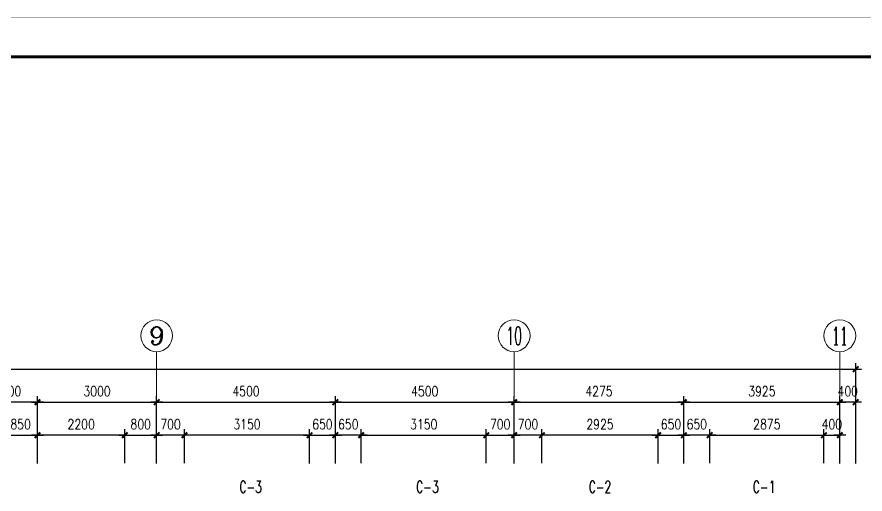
# Model space of a CAD drawing. Extents: x -357449 to -117302, y 127569 to 244935.
# Drawn here: x -281788 to -260435, y 232871 to 244884 of the extents above; entities that cross this region are included whole.
import ezdxf
from ezdxf.enums import TextEntityAlignment as Align

# ---------------------------------------------------------------- set-up
doc = ezdxf.new("R2010")
doc.units = 0
doc.header["$MEASUREMENT"] = 0
doc.layers.get('0').update_dxf_attribs({"linetype": 'CONTINUOUS'})
doc.layers.get('DEFPOINTS').update_dxf_attribs({"linetype": 'CONTINUOUS'})
doc.layers.add('AXIS', color=3, linetype='CONTINUOUS', lineweight=9)
for name, color, linetype in [('F', 31, 'CONTINUOUS'), ('WINDOW', 4, 'CONTINUOUS'), ('WINDOWS', 4, 'CONTINUOUS')]:
    doc.layers.add(name, color=color, linetype=linetype)
doc.styles.add('COMPLEX', font='COMPLEX.shx')
doc.styles.add('DIM_FONT', font='SIMPLEX.shx', dxfattribs={"width": 0.8})
doc.styles.add('FS', font='txt.shx', dxfattribs={"width": 0.66, "height": 150, "bigfont": 'fs.shx'})
doc.dimstyles.new('DIMN-200', dxfattribs={"dimtxt": 300, "dimasz": 1, "dimexe": 250, "dimexo": 0, "dimgap": 150, "dimtad": 1, "dimdec": 0, "dimdsep": 46, "dimtxsty": 'DIM_FONT', "dimblk": '_DIMX', "dimcen": 2.5, "dimclrd": 256, "dimclre": 256, "dimclrt": 4, "dimadec": 0, "dimazin": 0, "dimtfac": 1, "dimtdec": 0, "dimtix": 1, "dimtmove": 2, "dimatfit": 3, "dimldrblk": '_DIMX', "dimfxl": 0, "dimtolj": 1, "dimtzin": 0, "dimarcsym": 0})
doc.dimstyles.get("Standard").update_dxf_attribs({"dimtxt": 375, "dimasz": 1, "dimexe": 150, "dimexo": 0, "dimgap": 200, "dimtad": 1, "dimdec": 0, "dimzin": 0, "dimdsep": 46, "dimtxsty": 'DIM_FONT', "dimblk1": '_DIMX', "dimblk2": '_DIMX', "dimsah": 1, "dimcen": 200, "dimclrd": 256, "dimclre": 256, "dimclrt": 4, "dimadec": 0, "dimazin": 0, "dimtfac": 1, "dimtdec": 0, "dimtix": 1, "dimtmove": 2, "dimatfit": 3, "dimldrblk": '_DIMX', "dimfxl": 0, "dimtolj": 1, "dimtzin": 0, "dimarcsym": 0})

# ---------------------------------------------------------------- blocks, each defined once
blk = doc.blocks.new('_DIMX')
blk.add_line((-150, 0), (150, 0))
at = {"const_width": 50}
blk.add_lwpolyline([(-70, -70), (70, 70)], dxfattribs=at)
blk = doc.blocks.new('*D574')
at = {"linetype": 'ByBlock'}
for p, q in [((-300104, 234042), (-300104, 236559)), ((-300103, 236409), (-251005, 236409)), ((-251004, 234039), (-251004, 236559))]:
    blk.add_line(p, q, dxfattribs=at)
at = {"layer": 'DEFPOINTS', "color": 0, "linetype": 'ByBlock'}
for p in [(-251004, 236409), (-300104, 234042), (-251004, 234039)]:
    blk.add_point(p, dxfattribs=at)
at = {"linetype": 'ByBlock', "rotation": 180}
blk.add_blockref('_DIMX', (-300104, 236409), dxfattribs=at)
at = {"linetype": 'ByBlock'}
blk.add_blockref('_DIMX', (-251004, 236409), dxfattribs=at)
at = {"color": 4, "linetype": 'ByBlock', "insert": (-275554, 236684), "char_height": 250, "attachment_point": 5, "style": 'DIM_FONT'}
blk.add_mtext('\\A1;49100', dxfattribs=at)
blk = doc.blocks.new('*D576')
at = {"linetype": 'ByBlock'}
for p, q in [((-254679, 234042), (-254679, 234898)), ((-251804, 234042), (-251804, 234898)), ((-254678, 234748), (-251805, 234748))]:
    blk.add_line(p, q, dxfattribs=at)
at = {"layer": 'DEFPOINTS', "color": 0, "linetype": 'ByBlock'}
for p in [(-251804, 234748), (-254679, 234042), (-251804, 234042)]:
    blk.add_point(p, dxfattribs=at)
at = {"linetype": 'ByBlock', "rotation": 180}
blk.add_blockref('_DIMX', (-254679, 234748), dxfattribs=at)
at = {"linetype": 'ByBlock'}
blk.add_blockref('_DIMX', (-251804, 234748), dxfattribs=at)
at = {"color": 4, "linetype": 'ByBlock', "insert": (-253241, 235023), "char_height": 250, "attachment_point": 5, "style": 'DIM_FONT'}
blk.add_mtext('\\A1;2875', dxfattribs=at)
blk = doc.blocks.new('*D186')
at = {"linetype": 'ByBlock'}
for p, q in [((-264104, 234042), (-264104, 234898)), ((-263454, 234042), (-263454, 234898)), ((-264105, 234748), (-264106, 234748)), ((-263454, 234748), (-264104, 234748)), ((-263453, 234748), (-263452, 234748))]:
    blk.add_line(p, q, dxfattribs=at)
at = {"layer": 'DEFPOINTS', "color": 0, "linetype": 'ByBlock'}
for p in [(-264104, 234748), (-264104, 234042), (-263454, 234042)]:
    blk.add_point(p, dxfattribs=at)
at = {"linetype": 'ByBlock'}
blk.add_blockref('_DIMX', (-264104, 234748), dxfattribs=at)
at = {"linetype": 'ByBlock', "rotation": 180}
blk.add_blockref('_DIMX', (-263454, 234748), dxfattribs=at)
at = {"color": 4, "linetype": 'ByBlock', "insert": (-263779, 235023), "char_height": 250, "attachment_point": 5, "style": 'DIM_FONT'}
blk.add_mtext('\\A1;650', dxfattribs=at)
blk = doc.blocks.new('*D182')
at = {"linetype": 'ByBlock'}
for p, q in [((-263454, 234042), (-263454, 234898)), ((-260304, 234042), (-260304, 234898)), ((-263453, 234748), (-260305, 234748))]:
    blk.add_line(p, q, dxfattribs=at)
at = {"layer": 'DEFPOINTS', "color": 0, "linetype": 'ByBlock'}
for p in [(-260304, 234748), (-263454, 234042), (-260304, 234042)]:
    blk.add_point(p, dxfattribs=at)
at = {"linetype": 'ByBlock', "rotation": 180}
blk.add_blockref('_DIMX', (-263454, 234748), dxfattribs=at)
at = {"linetype": 'ByBlock'}
blk.add_blockref('_DIMX', (-260304, 234748), dxfattribs=at)
at = {"color": 4, "linetype": 'ByBlock', "insert": (-261879, 235023), "char_height": 250, "attachment_point": 5, "style": 'DIM_FONT'}
blk.add_mtext('\\A1;3150', dxfattribs=at)
blk = doc.blocks.new('*D184')
at = {"linetype": 'ByBlock'}
for p, q in [((-268604, 234042), (-268604, 234898)), ((-267904, 234042), (-267904, 234898)), ((-268605, 234748), (-268606, 234748)), ((-267904, 234748), (-268604, 234748)), ((-267903, 234748), (-267902, 234748))]:
    blk.add_line(p, q, dxfattribs=at)
at = {"layer": 'DEFPOINTS', "color": 0, "linetype": 'ByBlock'}
for p in [(-268604, 234748), (-268604, 234042), (-267904, 234042)]:
    blk.add_point(p, dxfattribs=at)
at = {"linetype": 'ByBlock'}
blk.add_blockref('_DIMX', (-268604, 234748), dxfattribs=at)
at = {"linetype": 'ByBlock', "rotation": 180}
blk.add_blockref('_DIMX', (-267904, 234748), dxfattribs=at)
at = {"color": 4, "linetype": 'ByBlock', "insert": (-268254, 235023), "char_height": 250, "attachment_point": 5, "style": 'DIM_FONT'}
blk.add_mtext('\\A1;700', dxfattribs=at)
blk = doc.blocks.new('*D1351')
at = {"linetype": 'ByBlock'}
for p, q in [((-281271, 233644), (-281271, 234503)), ((-279071, 233647), (-279071, 234503)), ((-279072, 234353), (-281270, 234353))]:
    blk.add_line(p, q, dxfattribs=at)
at = {"layer": 'DEFPOINTS', "color": 0, "linetype": 'ByBlock'}
for p in [(-281271, 234353), (-281271, 233644), (-279071, 233647)]:
    blk.add_point(p, dxfattribs=at)
at = {"linetype": 'ByBlock', "rotation": 180}
blk.add_blockref('_DIMX', (-281271, 234353), dxfattribs=at)
at = {"linetype": 'ByBlock'}
blk.add_blockref('_DIMX', (-279071, 234353), dxfattribs=at)
at = {"color": 4, "linetype": 'ByBlock', "insert": (-280171, 234628), "char_height": 250, "attachment_point": 5, "style": 'DIM_FONT'}
blk.add_mtext('\\A1;2200', dxfattribs=at)
blk = doc.blocks.new('*D181')
at = {"linetype": 'ByBlock'}
for p, q in [((-272454, 234039), (-272454, 234898)), ((-271604, 234039), (-271604, 234898)), ((-272453, 234748), (-271605, 234748))]:
    blk.add_line(p, q, dxfattribs=at)
at = {"layer": 'DEFPOINTS', "color": 0, "linetype": 'ByBlock'}
for p in [(-271604, 234748), (-272454, 234039), (-271604, 234039)]:
    blk.add_point(p, dxfattribs=at)
at = {"linetype": 'ByBlock', "rotation": 180}
blk.add_blockref('_DIMX', (-272454, 234748), dxfattribs=at)
at = {"linetype": 'ByBlock'}
blk.add_blockref('_DIMX', (-271604, 234748), dxfattribs=at)
at = {"color": 4, "linetype": 'ByBlock', "insert": (-272029, 235023), "char_height": 250, "attachment_point": 5, "style": 'DIM_FONT'}
blk.add_mtext('\\A1;850', dxfattribs=at)
blk = doc.blocks.new('*D1352')
at = {"linetype": 'ByBlock'}
for p, q in [((-279071, 233647), (-279071, 234503)), ((-278271, 233647), (-278271, 234503)), ((-279072, 234353), (-279073, 234353)), ((-279071, 234353), (-278271, 234353)), ((-278270, 234353), (-278269, 234353))]:
    blk.add_line(p, q, dxfattribs=at)
at = {"layer": 'DEFPOINTS', "color": 0, "linetype": 'ByBlock'}
for p in [(-278271, 234353), (-279071, 233647), (-278271, 233647)]:
    blk.add_point(p, dxfattribs=at)
at = {"linetype": 'ByBlock'}
blk.add_blockref('_DIMX', (-279071, 234353), dxfattribs=at)
at = {"linetype": 'ByBlock', "rotation": 180}
blk.add_blockref('_DIMX', (-278271, 234353), dxfattribs=at)
at = {"color": 4, "linetype": 'ByBlock', "insert": (-278671, 234628), "char_height": 250, "attachment_point": 5, "style": 'DIM_FONT'}
blk.add_mtext('\\A1;800', dxfattribs=at)
blk = doc.blocks.new('*D185')
at = {"linetype": 'ByBlock'}
for p, q in [((-264754, 234039), (-264754, 234898)), ((-264104, 234042), (-264104, 234898)), ((-264755, 234748), (-264756, 234748)), ((-264754, 234748), (-264104, 234748)), ((-264103, 234748), (-264102, 234748))]:
    blk.add_line(p, q, dxfattribs=at)
at = {"layer": 'DEFPOINTS', "color": 0, "linetype": 'ByBlock'}
for p in [(-264104, 234748), (-264754, 234039), (-264104, 234042)]:
    blk.add_point(p, dxfattribs=at)
at = {"linetype": 'ByBlock'}
blk.add_blockref('_DIMX', (-264754, 234748), dxfattribs=at)
at = {"linetype": 'ByBlock', "rotation": 180}
blk.add_blockref('_DIMX', (-264104, 234748), dxfattribs=at)
at = {"color": 4, "linetype": 'ByBlock', "insert": (-264429, 235023), "char_height": 250, "attachment_point": 5, "style": 'DIM_FONT'}
blk.add_mtext('\\A1;650', dxfattribs=at)
blk = doc.blocks.new('*D183')
at = {"linetype": 'ByBlock'}
for p, q in [((-267904, 234042), (-267904, 234898)), ((-264754, 234042), (-264754, 234898)), ((-264755, 234748), (-267903, 234748))]:
    blk.add_line(p, q, dxfattribs=at)
at = {"layer": 'DEFPOINTS', "color": 0, "linetype": 'ByBlock'}
for p in [(-267904, 234748), (-267904, 234042), (-264754, 234042)]:
    blk.add_point(p, dxfattribs=at)
at = {"linetype": 'ByBlock', "rotation": 180}
blk.add_blockref('_DIMX', (-267904, 234748), dxfattribs=at)
at = {"linetype": 'ByBlock'}
blk.add_blockref('_DIMX', (-264754, 234748), dxfattribs=at)
at = {"color": 4, "linetype": 'ByBlock', "insert": (-266329, 235023), "char_height": 250, "attachment_point": 5, "style": 'DIM_FONT'}
blk.add_mtext('\\A1;3150', dxfattribs=at)
blk = doc.blocks.new('*D188')
at = {"linetype": 'ByBlock'}
for p, q in [((-259604, 234042), (-259604, 234898)), ((-258904, 234042), (-258904, 234898)), ((-259605, 234748), (-259606, 234748)), ((-258904, 234748), (-259604, 234748)), ((-258903, 234748), (-258902, 234748))]:
    blk.add_line(p, q, dxfattribs=at)
at = {"layer": 'DEFPOINTS', "color": 0, "linetype": 'ByBlock'}
for p in [(-259604, 234748), (-259604, 234042), (-258904, 234042)]:
    blk.add_point(p, dxfattribs=at)
at = {"linetype": 'ByBlock'}
blk.add_blockref('_DIMX', (-259604, 234748), dxfattribs=at)
at = {"linetype": 'ByBlock', "rotation": 180}
blk.add_blockref('_DIMX', (-258904, 234748), dxfattribs=at)
at = {"color": 4, "linetype": 'ByBlock', "insert": (-259254, 235023), "char_height": 250, "attachment_point": 5, "style": 'DIM_FONT'}
blk.add_mtext('\\A1;700', dxfattribs=at)
blk = doc.blocks.new('*D187')
at = {"linetype": 'ByBlock'}
for p, q in [((-258904, 234042), (-258904, 234898)), ((-255979, 234042), (-255979, 234898)), ((-255980, 234748), (-258903, 234748))]:
    blk.add_line(p, q, dxfattribs=at)
at = {"layer": 'DEFPOINTS', "color": 0, "linetype": 'ByBlock'}
for p in [(-258904, 234748), (-258904, 234042), (-255979, 234042)]:
    blk.add_point(p, dxfattribs=at)
at = {"linetype": 'ByBlock', "rotation": 180}
blk.add_blockref('_DIMX', (-258904, 234748), dxfattribs=at)
at = {"linetype": 'ByBlock'}
blk.add_blockref('_DIMX', (-255979, 234748), dxfattribs=at)
at = {"color": 4, "linetype": 'ByBlock', "insert": (-257441, 235023), "char_height": 250, "attachment_point": 5, "style": 'DIM_FONT'}
blk.add_mtext('\\A1;2925', dxfattribs=at)
blk = doc.blocks.new('*D189')
at = {"linetype": 'ByBlock'}
for p, q in [((-260304, 234042), (-260304, 234898)), ((-259604, 234042), (-259604, 234898)), ((-260305, 234748), (-260306, 234748)), ((-260304, 234748), (-259604, 234748)), ((-259603, 234748), (-259602, 234748))]:
    blk.add_line(p, q, dxfattribs=at)
at = {"layer": 'DEFPOINTS', "color": 0, "linetype": 'ByBlock'}
for p in [(-259604, 234748), (-260304, 234042), (-259604, 234042)]:
    blk.add_point(p, dxfattribs=at)
at = {"linetype": 'ByBlock'}
blk.add_blockref('_DIMX', (-260304, 234748), dxfattribs=at)
at = {"linetype": 'ByBlock', "rotation": 180}
blk.add_blockref('_DIMX', (-259604, 234748), dxfattribs=at)
at = {"color": 4, "linetype": 'ByBlock', "insert": (-259954, 235023), "char_height": 250, "attachment_point": 5, "style": 'DIM_FONT'}
blk.add_mtext('\\A1;700', dxfattribs=at)
blk = doc.blocks.new('*D190')
at = {"linetype": 'ByBlock'}
for p, q in [((-255329, 234042), (-255329, 234898)), ((-254679, 234042), (-254679, 234898)), ((-255330, 234748), (-255331, 234748)), ((-254679, 234748), (-255329, 234748)), ((-254678, 234748), (-254677, 234748))]:
    blk.add_line(p, q, dxfattribs=at)
at = {"layer": 'DEFPOINTS', "color": 0, "linetype": 'ByBlock'}
for p in [(-255329, 234748), (-255329, 234042), (-254679, 234042)]:
    blk.add_point(p, dxfattribs=at)
at = {"linetype": 'ByBlock'}
blk.add_blockref('_DIMX', (-255329, 234748), dxfattribs=at)
at = {"linetype": 'ByBlock', "rotation": 180}
blk.add_blockref('_DIMX', (-254679, 234748), dxfattribs=at)
at = {"color": 4, "linetype": 'ByBlock', "insert": (-255004, 235023), "char_height": 250, "attachment_point": 5, "style": 'DIM_FONT'}
blk.add_mtext('\\A1;650', dxfattribs=at)
blk = doc.blocks.new('*D191')
at = {"linetype": 'ByBlock'}
for p, q in [((-255979, 234039), (-255979, 234898)), ((-255329, 234042), (-255329, 234898)), ((-255980, 234748), (-255981, 234748)), ((-255979, 234748), (-255329, 234748)), ((-255328, 234748), (-255327, 234748))]:
    blk.add_line(p, q, dxfattribs=at)
at = {"layer": 'DEFPOINTS', "color": 0, "linetype": 'ByBlock'}
for p in [(-255329, 234748), (-255979, 234039), (-255329, 234042)]:
    blk.add_point(p, dxfattribs=at)
at = {"linetype": 'ByBlock'}
blk.add_blockref('_DIMX', (-255979, 234748), dxfattribs=at)
at = {"linetype": 'ByBlock', "rotation": 180}
blk.add_blockref('_DIMX', (-255329, 234748), dxfattribs=at)
at = {"color": 4, "linetype": 'ByBlock', "insert": (-255654, 235023), "char_height": 250, "attachment_point": 5, "style": 'DIM_FONT'}
blk.add_mtext('\\A1;650', dxfattribs=at)
blk = doc.blocks.new('*D575')
at = {"linetype": 'ByBlock'}
for p, q in [((-251405, 235579), (-251406, 235579)), ((-251404, 234039), (-251404, 235729)), ((-251004, 235579), (-251404, 235579)), ((-251004, 234039), (-251004, 235729)), ((-251003, 235579), (-251002, 235579))]:
    blk.add_line(p, q, dxfattribs=at)
at = {"layer": 'DEFPOINTS', "color": 0, "linetype": 'ByBlock'}
for p in [(-251404, 235579), (-251404, 234039), (-251004, 234039)]:
    blk.add_point(p, dxfattribs=at)
at = {"linetype": 'ByBlock'}
blk.add_blockref('_DIMX', (-251404, 235579), dxfattribs=at)
at = {"linetype": 'ByBlock', "rotation": 180}
blk.add_blockref('_DIMX', (-251004, 235579), dxfattribs=at)
at = {"color": 4, "linetype": 'ByBlock', "insert": (-251204, 235854), "char_height": 250, "attachment_point": 5, "style": 'DIM_FONT'}
blk.add_mtext('\\A1;400', dxfattribs=at)
blk = doc.blocks.new('*D577')
at = {"linetype": 'ByBlock'}
for p, q in [((-251804, 234042), (-251804, 234898)), ((-251404, 234039), (-251404, 234898)), ((-251805, 234748), (-251806, 234748)), ((-251804, 234748), (-251404, 234748)), ((-251403, 234748), (-251402, 234748))]:
    blk.add_line(p, q, dxfattribs=at)
at = {"layer": 'DEFPOINTS', "color": 0, "linetype": 'ByBlock'}
for p in [(-251404, 234748), (-251804, 234042), (-251404, 234039)]:
    blk.add_point(p, dxfattribs=at)
at = {"linetype": 'ByBlock'}
blk.add_blockref('_DIMX', (-251804, 234748), dxfattribs=at)
at = {"linetype": 'ByBlock', "rotation": 180}
blk.add_blockref('_DIMX', (-251404, 234748), dxfattribs=at)
at = {"color": 4, "linetype": 'ByBlock', "insert": (-251604, 235023), "char_height": 250, "attachment_point": 5, "style": 'DIM_FONT'}
blk.add_mtext('\\A1;400', dxfattribs=at)
blk = doc.blocks.new('*D625')
at = {"linetype": 'ByBlock'}
for p, q in [((-271604, 234039), (-271604, 235730)), ((-271603, 235580), (-268605, 235580)), ((-268604, 234039), (-268604, 235730))]:
    blk.add_line(p, q, dxfattribs=at)
at = {"layer": 'DEFPOINTS', "color": 0, "linetype": 'ByBlock'}
for p in [(-268604, 235580), (-271604, 234039), (-268604, 234039)]:
    blk.add_point(p, dxfattribs=at)
at = {"linetype": 'ByBlock', "rotation": 180}
blk.add_blockref('_DIMX', (-271604, 235580), dxfattribs=at)
at = {"linetype": 'ByBlock'}
blk.add_blockref('_DIMX', (-268604, 235580), dxfattribs=at)
at = {"color": 4, "linetype": 'ByBlock', "insert": (-270104, 235855), "char_height": 250, "attachment_point": 5, "style": 'DIM_FONT'}
blk.add_mtext('\\A1;3000', dxfattribs=at)
blk = doc.blocks.new('*D627')
at = {"linetype": 'ByBlock'}
for p, q in [((-264104, 234039), (-264104, 235730)), ((-264103, 235580), (-259605, 235580)), ((-259604, 234039), (-259604, 235730))]:
    blk.add_line(p, q, dxfattribs=at)
at = {"layer": 'DEFPOINTS', "color": 0, "linetype": 'ByBlock'}
for p in [(-259604, 235580), (-264104, 234039), (-259604, 234039)]:
    blk.add_point(p, dxfattribs=at)
at = {"linetype": 'ByBlock', "rotation": 180}
blk.add_blockref('_DIMX', (-264104, 235580), dxfattribs=at)
at = {"linetype": 'ByBlock'}
blk.add_blockref('_DIMX', (-259604, 235580), dxfattribs=at)
at = {"color": 4, "linetype": 'ByBlock', "insert": (-261854, 235855), "char_height": 250, "attachment_point": 5, "style": 'DIM_FONT'}
blk.add_mtext('\\A1;4500', dxfattribs=at)
blk = doc.blocks.new('*D628')
at = {"linetype": 'ByBlock'}
for p, q in [((-268604, 234042), (-268604, 235730)), ((-268603, 235580), (-264105, 235580)), ((-264104, 234042), (-264104, 235730))]:
    blk.add_line(p, q, dxfattribs=at)
at = {"layer": 'DEFPOINTS', "color": 0, "linetype": 'ByBlock'}
for p in [(-264104, 235580), (-268604, 234042), (-264104, 234042)]:
    blk.add_point(p, dxfattribs=at)
at = {"linetype": 'ByBlock', "rotation": 180}
blk.add_blockref('_DIMX', (-268604, 235580), dxfattribs=at)
at = {"linetype": 'ByBlock'}
blk.add_blockref('_DIMX', (-264104, 235580), dxfattribs=at)
at = {"color": 4, "linetype": 'ByBlock', "insert": (-266354, 235855), "char_height": 250, "attachment_point": 5, "style": 'DIM_FONT'}
blk.add_mtext('\\A1;4500', dxfattribs=at)
blk = doc.blocks.new('*D629')
at = {"linetype": 'ByBlock'}
for p, q in [((-255329, 234039), (-255329, 235730)), ((-255328, 235580), (-251405, 235580)), ((-251404, 234039), (-251404, 235730))]:
    blk.add_line(p, q, dxfattribs=at)
at = {"layer": 'DEFPOINTS', "color": 0, "linetype": 'ByBlock'}
for p in [(-251404, 235580), (-255329, 234039), (-251404, 234039)]:
    blk.add_point(p, dxfattribs=at)
at = {"linetype": 'ByBlock', "rotation": 180}
blk.add_blockref('_DIMX', (-255329, 235580), dxfattribs=at)
at = {"linetype": 'ByBlock'}
blk.add_blockref('_DIMX', (-251404, 235580), dxfattribs=at)
at = {"color": 4, "linetype": 'ByBlock', "insert": (-253366, 235855), "char_height": 250, "attachment_point": 5, "style": 'DIM_FONT'}
blk.add_mtext('\\A1;3925', dxfattribs=at)
blk = doc.blocks.new('*D630')
at = {"linetype": 'ByBlock'}
for p, q in [((-259604, 234042), (-259604, 235730)), ((-259603, 235580), (-255330, 235580)), ((-255329, 234042), (-255329, 235730))]:
    blk.add_line(p, q, dxfattribs=at)
at = {"layer": 'DEFPOINTS', "color": 0, "linetype": 'ByBlock'}
for p in [(-255329, 235580), (-259604, 234042), (-255329, 234042)]:
    blk.add_point(p, dxfattribs=at)
at = {"linetype": 'ByBlock', "rotation": 180}
blk.add_blockref('_DIMX', (-259604, 235580), dxfattribs=at)
at = {"linetype": 'ByBlock'}
blk.add_blockref('_DIMX', (-255329, 235580), dxfattribs=at)
at = {"color": 4, "linetype": 'ByBlock', "insert": (-257466, 235855), "char_height": 250, "attachment_point": 5, "style": 'DIM_FONT'}
blk.add_mtext('\\A1;4275', dxfattribs=at)
blk = doc.blocks.new('*D725')
at = {"linetype": 'ByBlock'}
for p, q in [((-273104, 234042), (-273104, 235730)), ((-271605, 235580), (-273103, 235580)), ((-271604, 234039), (-271604, 235730))]:
    blk.add_line(p, q, dxfattribs=at)
at = {"layer": 'DEFPOINTS', "color": 0, "linetype": 'ByBlock'}
for p in [(-273104, 235580), (-273104, 234042), (-271604, 234039)]:
    blk.add_point(p, dxfattribs=at)
at = {"linetype": 'ByBlock', "rotation": 180}
blk.add_blockref('_DIMX', (-273104, 235580), dxfattribs=at)
at = {"linetype": 'ByBlock'}
blk.add_blockref('_DIMX', (-271604, 235580), dxfattribs=at)
at = {"color": 4, "linetype": 'ByBlock', "insert": (-272354, 235855), "char_height": 250, "attachment_point": 5, "style": 'DIM_FONT'}
blk.add_mtext('\\A1;1500', dxfattribs=at)

msp = doc.modelspace()

# ---------------------------------------------------------------- linework, layer by layer
for points, const_width in [([(-238544.99, 160779.75), (-357444.99, 160779.75), (-357444.99, 244879.75), (-238544.99, 244879.75)], 8), ([(-239544.99, 243879.75), (-239544.99, 161779.75), (-354944.99, 161779.75), (-354944.99, 243879.75)], 80)]:
    msp.add_lwpolyline(points, close=True, dxfattribs=dict(const_width=const_width))
at = {"layer": 'AXIS'}
for p, q in [((-278270.51, 236456.04), (-278270.51, 233643.81)), ((-269270.51, 236456.04), (-269270.51, 233643.81)), ((-261070.51, 236456.04), (-261070.51, 233643.81))]:
    msp.add_line(p, q, dxfattribs=at)
for centre in [(-278270.51, 236856.04), (-269270.51, 236856.04), (-261070.51, 236856.04)]:
    msp.add_circle(centre, 400, dxfattribs=at)

# ---------------------------------------------------------------- texts
at = {"layer": 'AXIS', "style": 'COMPLEX'}
for tag, width, p, p2 in [('9', 1.339286, (-278470.51, 236632.04), (-278070.51, 236632.04)), ('10', 0.646552, (-269470.51, 236632.04), (-269070.51, 236632.04)), ('11', 0.78125, (-261270.51, 236632.04), (-260870.51, 236632.04))]:
    msp.add_attdef(tag, text='', height=448, dxfattribs=dict(at, width=width)).set_placement(p, p2, align=Align.FIT)
at = {"layer": 'F', "style": 'FS', "width": 0.66}
for s, p in [('C-3', (-276186.62, 232900.46)), ('C-3', (-271736.62, 232900.46)), ('C-2', (-267392.26, 232900.46)), ('C-1', (-263260.39, 232900.46))]:
    msp.add_text(s, height=300, dxfattribs=at).set_placement(p)

# ---------------------------------------------------------------- dimensions: what is measured, and where the dimension line sits
at = {"layer": 'AXIS'}
for base, p1, p2, dimstyle, override, picture, middle in [((-260670.51, 236013.52), (-309770.51, 233647.03), (-260670.51, 233643.81), 'Standard', {"dimtxt": 250, "dimgap": 150, "dimblk": '_DIMX'}, '*D574', (-285220.51, 236288.52)), ((-273770.51, 234353.08), (-274420.51, 233643.81), (-273770.51, 233647.03), 'DIMN-200', {"dimtxt": 250, "dimexe": 150, "dimzin": 0, "dimblk1": '_DIMX', "dimblk2": '_DIMX', "dimsah": 1, "dimcen": 200}, '*D185', (-274095.51, 234628.08)), ((-264995.51, 234353.08), (-265645.51, 233643.81), (-264995.51, 233647.03), 'DIMN-200', {"dimtxt": 250, "dimexe": 150, "dimzin": 0, "dimblk1": '_DIMX', "dimblk2": '_DIMX', "dimsah": 1, "dimcen": 200}, '*D191', (-265320.51, 234628.08))]:
    dim = msp.add_linear_dim(base=base, p1=p1, p2=p2, angle=180, dimstyle=dimstyle, override=override, dxfattribs=at)
    dim.commit()
    dim.dimension.update_dxf_attribs({"geometry": picture, "text_midpoint": middle, "insert": (-9666.64, -395.33)})
for base, p1, p2, dimstyle, override, picture, middle in [((-278270.51, 235184.22), (-281270.51, 233643.81), (-278270.51, 233643.81), 'DIMN-200', {"dimtxt": 250, "dimexe": 150, "dimzin": 0, "dimblk1": '_DIMX', "dimblk2": '_DIMX', "dimsah": 1, "dimcen": 200}, '*D625', (-279770.51, 235459.22)), ((-269270.51, 235184.22), (-273770.51, 233643.81), (-269270.51, 233643.81), 'DIMN-200', {"dimtxt": 250, "dimexe": 150, "dimzin": 0, "dimblk1": '_DIMX', "dimblk2": '_DIMX', "dimsah": 1, "dimcen": 200}, '*D627', (-271520.51, 235459.22)), ((-261070.51, 235184.22), (-264995.51, 233643.81), (-261070.51, 233643.81), 'DIMN-200', {"dimtxt": 250, "dimexe": 150, "dimzin": 0, "dimblk1": '_DIMX', "dimblk2": '_DIMX', "dimsah": 1, "dimcen": 200}, '*D629', (-263033.01, 235459.22)), ((-281270.51, 234353.08), (-282120.51, 233643.81), (-281270.51, 233643.81), 'Standard', {"dimtxt": 250, "dimgap": 150, "dimblk": '_DIMX'}, '*D181', (-281695.51, 234628.08)), ((-273770.51, 234353.08), (-273120.51, 233647.03), (-273770.51, 233647.03), 'DIMN-200', {"dimtxt": 250, "dimexe": 150, "dimzin": 0, "dimblk1": '_DIMX', "dimblk2": '_DIMX', "dimsah": 1, "dimcen": 200}, '*D186', (-273445.51, 234628.08)), ((-264995.51, 234353.08), (-264345.51, 233647.03), (-264995.51, 233647.03), 'DIMN-200', {"dimtxt": 250, "dimexe": 150, "dimzin": 0, "dimblk1": '_DIMX', "dimblk2": '_DIMX', "dimsah": 1, "dimcen": 200}, '*D190', (-264670.51, 234628.08))]:
    dim = msp.add_linear_dim(base=base, p1=p1, p2=p2, dimstyle=dimstyle, override=override, dxfattribs=at)
    dim.commit()
    dim.dimension.update_dxf_attribs({"geometry": picture, "text_midpoint": middle, "insert": (-9666.64, -395.33)})
dim = msp.add_linear_dim(base=(-281270.51, 234353.08), p1=(-279070.51, 233647.03), p2=(-281270.51, 233643.81), dimstyle='DIMN-200', override={"dimtxt": 250, "dimexe": 150, "dimzin": 0, "dimblk1": '_DIMX', "dimblk2": '_DIMX', "dimsah": 1, "dimcen": 200}, dxfattribs=at)
dim.commit()
dim.dimension.update_dxf_attribs({"geometry": '*D1351', "text_midpoint": (-280170.51, 234628.08)})
dim = msp.add_aligned_dim(p1=(-279070.51, 233647.03), p2=(-278270.51, 233647.03), distance=706.05, dimstyle='DIMN-200', override={"dimtxt": 250, "dimexe": 150, "dimzin": 0, "dimblk1": '_DIMX', "dimblk2": '_DIMX', "dimsah": 1, "dimcen": 200}, dxfattribs=at)
dim.commit()
dim.dimension.update_dxf_attribs({"geometry": '*D1352', "text_midpoint": (-278670.51, 234628.08)})
for p1, p2, distance, picture, middle in [((-277570.51, 233647.03), (-278270.51, 233647.03), -706.05, '*D184', (-277920.51, 234628.08)), ((-274420.51, 233647.03), (-277570.51, 233647.03), -706.05, '*D183', (-275995.51, 234628.08)), ((-273120.51, 233647.03), (-269970.51, 233647.03), 706.05, '*D182', (-271545.51, 234628.08)), ((-269970.51, 233647.03), (-269270.51, 233647.03), 706.05, '*D189', (-269620.51, 234628.08)), ((-268570.51, 233647.03), (-269270.51, 233647.03), -706.05, '*D188', (-268920.51, 234628.08)), ((-265645.51, 233647.03), (-268570.51, 233647.03), -706.05, '*D187', (-267108.01, 234628.08)), ((-264345.51, 233647.03), (-261470.51, 233647.03), 706.05, '*D576', (-262908.01, 234628.08))]:
    dim = msp.add_aligned_dim(p1=p1, p2=p2, distance=distance, dimstyle='DIMN-200', override={"dimtxt": 250, "dimexe": 150, "dimzin": 0, "dimblk1": '_DIMX', "dimblk2": '_DIMX', "dimsah": 1, "dimcen": 200}, dxfattribs=at)
    dim.commit()
    dim.dimension.update_dxf_attribs({"geometry": picture, "text_midpoint": middle, "insert": (-9666.64, -395.33)})
at = {"layer": 'WINDOW'}
for base, p1, p2, picture, middle in [((-282770.51, 235184.22), (-281270.51, 233643.81), (-282770.51, 233647.03), '*D725', (-282020.51, 235459.22)), ((-273770.51, 235184.22), (-278270.51, 233647.03), (-273770.51, 233647.03), '*D628', (-276020.51, 235459.22)), ((-264995.51, 235184.22), (-269270.51, 233647.03), (-264995.51, 233647.03), '*D630', (-267133.01, 235459.22)), ((-261070.51, 234353.08), (-261470.51, 233647.03), (-261070.51, 233643.81), '*D577', (-261270.51, 234628.08))]:
    dim = msp.add_linear_dim(base=base, p1=p1, p2=p2, dimstyle='Standard', override={"dimtxt": 250, "dimgap": 150, "dimblk": '_DIMX'}, dxfattribs=at)
    dim.commit()
    dim.dimension.update_dxf_attribs({"geometry": picture, "text_midpoint": middle, "insert": (-9666.64, -395.33)})
at = {"layer": 'WINDOWS'}
dim = msp.add_linear_dim(base=(-261070.51, 235184.02), p1=(-260670.51, 233643.81), p2=(-261070.51, 233643.81), dimstyle='Standard', override={"dimtxt": 250, "dimgap": 150, "dimblk": '_DIMX'}, dxfattribs=at)
dim.commit()
dim.dimension.update_dxf_attribs({"geometry": '*D575', "text_midpoint": (-260870.51, 235459.02), "insert": (-9666.64, -395.33)})

doc.saveas('drawing.dxf')
